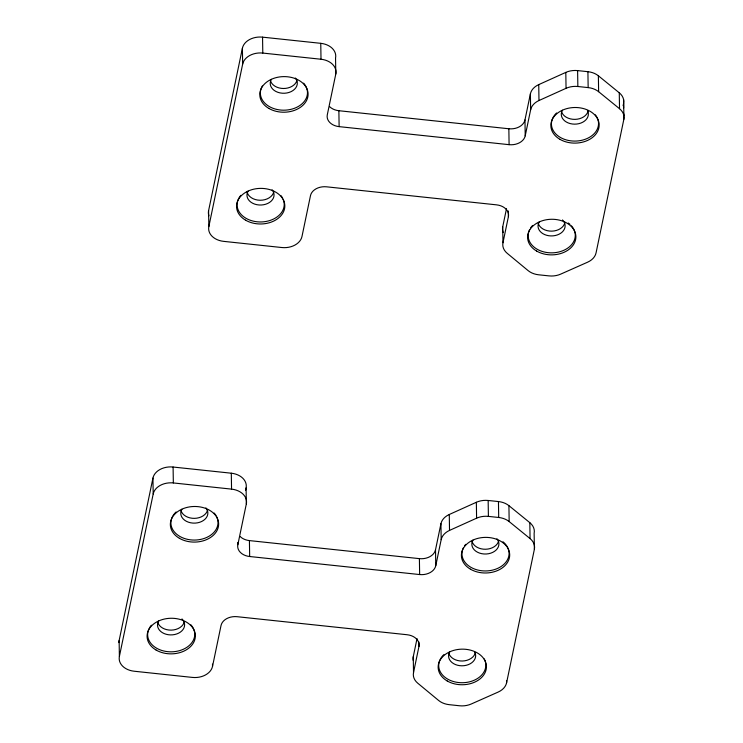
<?xml version="1.0" encoding="UTF-8"?>
<svg xmlns="http://www.w3.org/2000/svg" width="743" height="743" viewBox="0 0 743 743"><rect width="100%" height="100%" fill="white"/><g stroke="black" fill="none" stroke-linecap="round" stroke-linejoin="round"><path stroke-width="1.11" d="M118.926 642.602A17.674 13.03 -0.9 0 1 119.131 640.568L152.947 478.074A17.674 13.03 -0.9 0 1 173.091 467.031L231.305 473.207A17.674 13.03 -0.9 0 1 246.091 487.956L246.342 503.875L237.844 544.712A14.136 10.421 -0.9 0 0 249.667 556.516L419.646 574.553A14.136 10.421 -0.9 0 0 435.76 565.72L441.184 539.65L440.933 523.731A17.674 13.03 -0.9 0 1 449.283 514.49L476.356 502.277A17.674 13.03 -0.9 0 1 488.151 500.476L498.451 501.562A17.674 13.03 -0.9 0 1 508.918 505.658L529.824 522.673A17.674 13.03 -0.9 0 1 534.133 533.325L534.384 549.244L506.596 682.789A17.674 13.03 -0.9 0 1 498.126 692.086L471.201 704.02A17.674 13.03 -0.9 0 1 459.527 705.766L449.218 704.67A17.674 13.03 -0.9 0 1 438.667 700.5L417.733 683.179A17.674 13.03 -0.9 0 1 413.517 672.601L413.266 656.691L417.037 638.553M623.758 113.679L623.841 119.363L596.053 252.908A17.674 13.03 -0.9 0 1 587.583 262.205L560.659 274.139A17.674 13.03 -0.9 0 1 548.975 275.885L538.675 274.799A17.674 13.03 -0.9 0 1 528.124 270.619L507.19 253.298A17.674 13.03 -0.9 0 1 502.974 242.729L508.398 216.659A14.136 10.421 -0.9 0 0 496.575 204.854L326.595 186.818A14.136 10.421 -0.9 0 0 310.481 195.65L301.983 236.488A17.674 13.03 -0.9 0 1 281.829 247.53L223.615 241.354A17.674 13.03 -0.9 0 1 208.839 226.606L208.588 210.687L242.404 48.193A17.674 13.03 -0.9 0 1 262.548 37.15L320.762 43.326A17.674 13.03 -0.9 0 1 335.548 58.075L335.799 73.994L327.291 114.831A14.136 10.421 -0.9 0 0 339.124 126.635L509.094 144.671A14.136 10.421 -0.9 0 0 525.217 135.839L530.641 109.769L530.391 93.859A17.674 13.03 -0.9 0 1 538.74 84.618L565.804 72.396A17.674 13.03 -0.9 0 1 577.608 70.594L587.908 71.69A17.674 13.03 -0.9 0 1 598.375 75.786L619.272 92.801A17.674 13.03 -0.9 0 1 623.591 103.453L623.665 107.995M413.517 672.601L418.941 646.54A14.136 10.421 -0.9 0 0 407.118 634.736L237.138 616.699A14.136 10.421 -0.9 0 0 221.024 625.532L212.526 666.369A17.674 13.03 -0.9 0 1 192.372 677.412L134.158 671.226A17.674 13.03 -0.9 0 1 119.382 656.478L153.197 493.984L152.947 478.074M208.839 226.606L242.655 64.112L242.404 48.193M245.617 490.222L246.091 487.956M435.76 565.72L435.509 549.801L440.933 523.731M502.974 242.729L502.723 226.81L506.494 208.681M525.217 135.839L524.967 119.929L530.391 93.859M623.126 105.72L623.591 103.453M530.641 109.769A17.674 13.03 -0.9 0 1 538.981 100.528L566.055 88.306A17.674 13.03 -0.9 0 1 577.859 86.504L588.159 87.6A17.674 13.03 -0.9 0 1 598.626 91.695L619.523 108.71A17.674 13.03 -0.9 0 1 623.841 119.363M441.184 539.65A17.674 13.03 -0.9 0 1 449.524 530.409L476.597 518.187A17.674 13.03 -0.9 0 1 488.402 516.385L498.702 517.481A17.674 13.03 -0.9 0 1 509.169 521.577L530.065 538.591A17.674 13.03 -0.9 0 1 534.384 549.244M242.655 64.112A17.674 13.03 -0.9 0 1 262.799 53.069L321.013 59.245A17.674 13.03 -0.9 0 1 335.799 73.994M329.623 106.648A14.136 10.421 -0.9 0 0 338.873 110.716L508.853 128.762A14.136 10.421 -0.9 0 0 524.967 119.929M153.197 493.984A17.674 13.03 -0.9 0 1 173.342 482.941L231.556 489.126A17.674 13.03 -0.9 0 1 246.342 503.875M240.165 536.53A14.136 10.421 -0.9 0 0 249.416 540.598L419.396 558.634A14.136 10.421 -0.9 0 0 435.509 549.801M623.618 99.627L623.869 115.537M619.272 92.801L619.523 108.71M598.375 75.786L598.626 91.695M587.908 71.69L588.159 87.6M577.608 70.594L577.859 86.504M565.804 72.396L566.055 88.306M538.74 84.618L538.981 100.528M529.824 522.673L530.065 538.591M508.853 128.762L509.094 144.671M508.305 210.975L508.398 216.659M508.918 505.658L509.169 521.577M506.559 680.514L506.596 682.789M498.451 501.562L498.702 517.481M488.151 500.476L488.402 516.385M476.356 502.277L476.597 518.187M449.283 514.49L449.524 530.409M419.396 558.634L419.646 574.553M418.866 641.989L418.941 646.54M338.873 110.716L339.124 126.635M320.762 43.326L321.013 59.245M262.548 37.15L262.799 53.069M249.416 540.598L249.667 556.516M237.806 542.436L237.844 544.712M231.305 473.207L231.556 489.126M212.489 664.093L212.526 666.369M173.091 467.031L173.342 482.941M119.131 640.568L119.382 656.478M207.631 509.8A13.55 9.984 -0.9 0 1 194.536 518.363A13.55 9.984 -0.9 0 1 180.948 510.422M498.692 540.69A13.55 9.984 -0.9 0 1 485.597 549.253A13.55 9.984 -0.9 0 1 472.009 541.313M413.229 660.481A17.674 13.03 -0.9 0 1 413.266 656.691M184.366 621.566A13.55 9.984 -0.9 0 1 171.28 630.129A13.55 9.984 -0.9 0 1 157.692 622.188M475.427 652.456A13.55 9.984 -0.9 0 1 462.341 661.019A13.55 9.984 -0.9 0 1 448.753 653.078M205.895 507.878A13.55 9.984 -0.9 0 1 195.205 523.109A13.55 9.984 -0.9 0 1 181.914 509.224M474.74 652.103A13.55 9.984 -0.9 0 1 461.821 665.802A13.55 9.984 -0.9 0 1 449.719 651.88M181.979 618.928A13.55 9.984 -0.9 0 1 172.534 634.838A13.55 9.984 -0.9 0 1 158.658 620.99M496.956 538.777A13.55 9.984 -0.9 0 1 486.266 553.999A13.55 9.984 -0.9 0 1 472.975 540.115M216.417 516.246A23.562 17.368 -0.9 0 1 194.564 540.068A23.562 17.368 -0.9 0 1 172.432 516.701M172.896 515.865A23.562 17.368 -0.9 0 1 176.091 511.964M214.16 513.023A23.562 17.368 -0.9 0 1 215.944 515.41M190.895 624.798A23.562 17.368 -0.9 0 1 173.778 651.713A23.562 17.368 -0.9 0 1 149.176 628.467M149.64 627.631A23.562 17.368 -0.9 0 1 151.386 625.216M507.478 547.136A23.562 17.368 -0.9 0 1 485.634 570.958A23.562 17.368 -0.9 0 1 463.493 547.591M464.486 545.929A23.562 17.368 -0.9 0 1 465.712 544.34M502.965 541.786A23.562 17.368 -0.9 0 1 507.005 546.3M484.222 658.902A23.562 17.368 -0.9 0 1 458.691 682.557A23.562 17.368 -0.9 0 1 443.887 654.62M208.885 215.767A17.674 13.03 -0.9 0 1 208.588 210.687M296.856 80.773A13.55 9.984 -0.9 0 1 283.399 88.491A13.55 9.984 -0.9 0 1 270.406 80.541M588.15 110.809A13.55 9.984 -0.9 0 1 575.054 119.372A13.55 9.984 -0.9 0 1 561.467 111.431M503.234 232.457A17.674 13.03 -0.9 0 1 502.723 226.81M273.823 191.685A13.55 9.984 -0.9 0 1 260.143 200.257A13.55 9.984 -0.9 0 1 246.973 191.453M564.884 222.584A13.55 9.984 -0.9 0 1 551.798 231.147A13.55 9.984 -0.9 0 1 538.211 223.206M295.352 78.006A13.55 9.984 -0.9 0 1 284.662 93.237A13.55 9.984 -0.9 0 1 271.371 79.343M562.497 219.947A13.55 9.984 -0.9 0 1 553.052 235.856A13.55 9.984 -0.9 0 1 539.177 221.999M272.087 189.771A13.55 9.984 -0.9 0 1 261.406 205.003A13.55 9.984 -0.9 0 1 248.106 191.109M587.453 110.456A13.55 9.984 -0.9 0 1 574.543 124.155A13.55 9.984 -0.9 0 1 562.432 110.233M303.618 83.151A23.562 17.368 -0.9 0 1 285.879 110.122A23.562 17.368 -0.9 0 1 262.353 85.984M283.129 199.198A23.562 17.368 -0.9 0 1 257.542 221.832A23.562 17.368 -0.9 0 1 240.843 195.335M281.003 195.688A23.562 17.368 -0.9 0 1 282.619 198.13M595.329 114.812A23.562 17.368 -0.9 0 1 576.327 141.049A23.562 17.368 -0.9 0 1 553.414 116.874M553.934 116.057A23.562 17.368 -0.9 0 1 556.609 112.973M571.413 225.807A23.562 17.368 -0.9 0 1 554.297 252.731A23.562 17.368 -0.9 0 1 529.694 229.485M530.678 227.822A23.562 17.368 -0.9 0 1 532.601 225.473M568.302 223.021A23.562 17.368 -0.9 0 1 569.965 224.358M179.379 538.285A24.148 17.804 -0.9 0 0 218.358 526.824A24.148 17.804 -0.9 0 0 185.731 507.757A24.148 17.804 -0.9 0 0 179.379 538.285M470.44 569.184A24.148 17.804 -0.9 0 0 509.419 557.714A24.148 17.804 -0.9 0 0 476.792 538.656A24.148 17.804 -0.9 0 0 470.44 569.184M447.184 680.95A24.148 17.804 -0.9 0 0 486.154 669.489A24.148 17.804 -0.9 0 0 453.536 650.422A24.148 17.804 -0.9 0 0 447.184 680.95M156.123 650.06A24.148 17.804 -0.9 0 0 195.093 638.59A24.148 17.804 -0.9 0 0 162.476 619.532A24.148 17.804 -0.9 0 0 156.123 650.06M268.836 108.413A24.148 17.804 -0.9 0 0 307.816 96.943A24.148 17.804 -0.9 0 0 275.189 77.885A24.148 17.804 -0.9 0 0 268.836 108.413M559.897 139.303A24.148 17.804 -0.9 0 0 598.877 127.842A24.148 17.804 -0.9 0 0 566.25 108.775A24.148 17.804 -0.9 0 0 559.897 139.303M536.641 251.069A24.148 17.804 -0.9 0 0 575.611 239.608A24.148 17.804 -0.9 0 0 542.994 220.541A24.148 17.804 -0.9 0 0 536.641 251.069M245.58 220.179A24.148 17.804 -0.9 0 0 284.55 208.718A24.148 17.804 -0.9 0 0 251.933 189.651A24.148 17.804 -0.9 0 0 245.58 220.179"/></g></svg>
